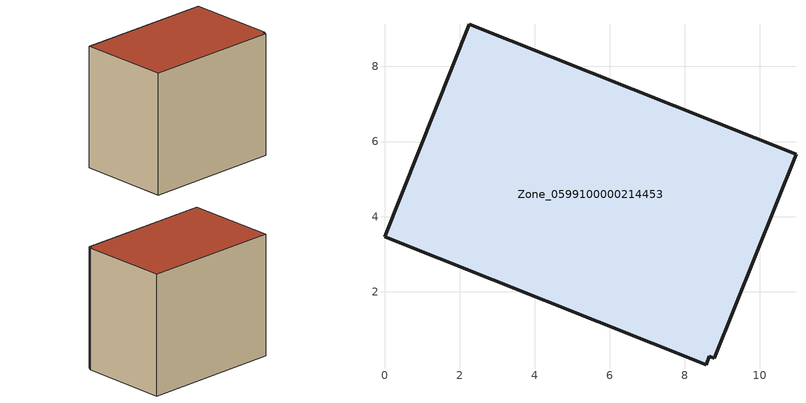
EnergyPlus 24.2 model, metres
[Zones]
Zone_0599100000214453
 floor ground (C_G): 8.78,0.23 8.65,0.28 8.56,0.05 0,3.46 2.26,9.13 10.96,5.66 z0.46
 wall outside (C_F): 10.96,5.66 2.26,9.13 0,3.46 8.56,0.05 8.65,0.28 8.78,0.23 10.96,5.66 z0.46:8.54
 roof outside (C_R): 8.65,0.28 8.78,0.23 10.96,5.66 2.26,9.13 0,3.46 8.56,0.05 z8.54
[BUILDING]
Pand.0599100000214453: North Axis=0; Terrain=City; Loads Convergence Tolerance Value=0.04; Temperature Convergence Tolerance Value=0.4; Solar Distribution=FullExterior; Maximum Number of Warmup Days=25; Minimum Number of Warmup Days=1
[Site:Location]
Rotterdam.The.Hague.AP_ZH_NLD Design_Conditions: Latitude=51.96; Longitude=4.45; Time Zone=1; Elevation=-4.5
[SITE:GROUNDTEMPERATURE:BUILDINGSURFACE]
18, 18, 18, 18, 18, 18, 18, 18, 18, 18, 18, 18
[MATERIAL] Thermal Absorptance=0.9; Solar Absorptance=0.7; Visible Absorptance=0.7
Name | Roughness | Thickness | Conductivity | Density | Specific Heat
G.TI.1965-1974 | MediumSmooth | 0.15 | 0.882353 | 540 | 1210
F.TI.1965-1974 | Rough | 0.3 | 0.697674 | 1920 | 840
R.TI.1965-1974 | MediumRough | 0.2 | 0.232558 | 1500 | 1000
[CONSTRUCTION]
C_G: G.TI.1965-1974
C_F: F.TI.1965-1974
C_R: R.TI.1965-1974
[ZONE]
Zone_0599100000214453: Type=1; Multiplier=1; Ceiling Height=Autocalculate; Volume=Autocalculate; Floor Area=autocalculate; Part of Total Floor Area=Yes
[ZONEINFILTRATION:DESIGNFLOWRATE]
Infil_Zone_0599100000214453: Zone or ZoneList or Space or SpaceList=Zone_0599100000214453; Schedule=AlwaysOn; Design Flow Rate Calculation Method=Flow/Area; Flow Rate per Floor Area=0.003; Constant Term Coefficient=1; Temperature Term Coefficient=0; Velocity Term Coefficient=0; Velocity Squared Term Coefficient=0
[HVACTEMPLATE:ZONE:IDEALLOADSAIRSYSTEM]
Zone_0599100000214453: Maximum Heating Supply Air Temperature=50; Minimum Cooling Supply Air Temperature=13; Maximum Heating Supply Air Humidity Ratio=0.0156; Minimum Cooling Supply Air Humidity Ratio=0.0077; Heating Limit=NoLimit; Cooling Limit=NoLimit; Dehumidification Control Type=ConstantSensibleHeatRatio; Cooling Sensible Heat Ratio=0.7; Dehumidification Setpoint=60; Humidification Control Type=None; Humidification Setpoint=30; Outdoor Air Method=None; Outdoor Air Flow Rate per Person=0.00944; Outdoor Air Flow Rate per Zone Floor Area=0; Outdoor Air Flow Rate per Zone=0; Demand Controlled Ventilation Type=None; Outdoor Air Economizer Type=NoEconomizer; Heat Recovery Type=None; Sensible Heat Recovery Effectiveness=0.7; Latent Heat Recovery Effectiveness=0.65
[ZONECONTROL:THERMOSTAT]
ThermostatControl_Zone_0599100000214453: Zone or ZoneList=Zone_0599100000214453; Control Type Schedule=DualSetpointControlType; Control 1=Thermostat_Zone_0599100000214453; Temperature Difference Between Cutout And Setpoint=0
[THERMOSTATSETPOINT:DUALSETPOINT]
Thermostat_Zone_0599100000214453: Heating Setpoint Temperature Schedule=HeatingSetpoint_Zone_0599100000214453; Cooling Setpoint Temperature Schedule=CoolingSetpoint_Zone_0599100000214453
[SCHEDULE:COMPACT]
HeatingSetpoint_Zone_0599100000214453: Through: 12/31, For: AllDays, Until: 24:00, 21
CoolingSetpoint_Zone_0599100000214453: Through: 12/31, For: AllDays, Until: 24:00, 24
DualSetpointControlType: Through: 12/31, For: AllDays, Until: 24:00, 4
AlwaysOn: Through: 12/31, For: AllDays, Until: 24:00, 1
